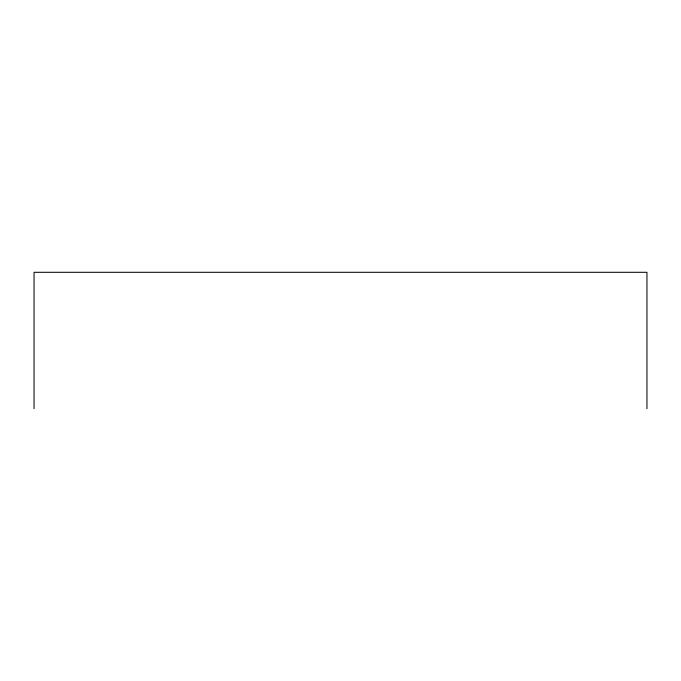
<?xml version="1.0" encoding="UTF-8"?>
<svg xmlns="http://www.w3.org/2000/svg" width="681" height="681" viewBox="0 0 681 681"><rect width="100%" height="100%" fill="white"/><g stroke="black" fill="none" stroke-linecap="round" stroke-linejoin="round"><path stroke-width="1.02" d="M646.95 408.702L646.95 272.298L34.05 272.298L34.05 408.702"/></g></svg>
